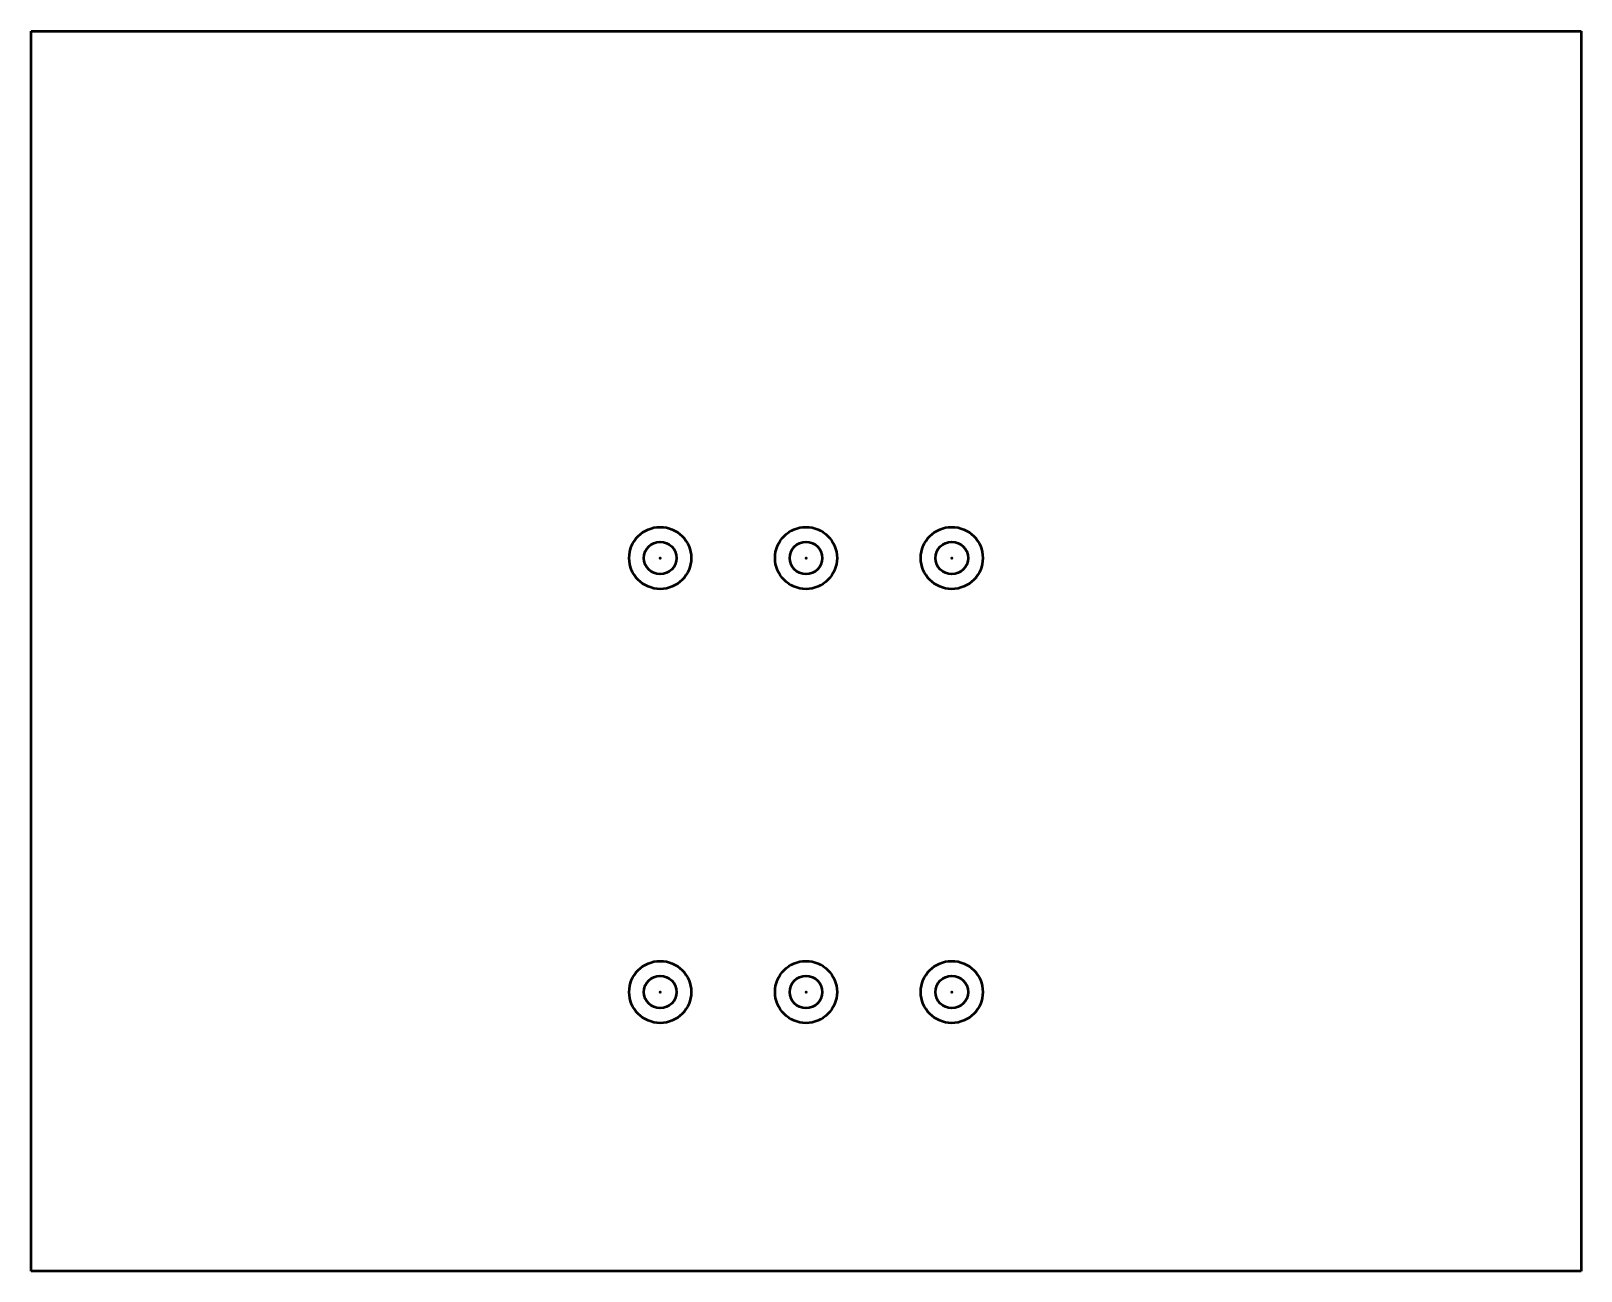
# Model space of a CAD drawing. Header units: millimetres. Extents: x 0 to 100, y 0 to 80.
import ezdxf

# ---------------------------------------------------------------- set-up
doc = ezdxf.new("R2010")
doc.units = ezdxf.units.MM
for name, color, linetype, lineweight in [('IV_ARC_CENTERS', 7, 'Continuous', 50), ('IV_FEATURE_PROFILES_DOWN', 7, 'Continuous', 50), ('IV_INTERIOR_PROFILES', 7, 'Continuous', 50), ('IV_OUTER_PROFILE', 7, 'Continuous', 50)]:
    doc.layers.add(name, color=color, linetype=linetype, lineweight=lineweight)

msp = doc.modelspace()

# ---------------------------------------------------------------- linework, layer by layer
at = {"layer": 'IV_ARC_CENTERS'}
for p in [(40.595, 46), (40.595, 46), (50, 46), (50, 46), (59.405, 46), (59.405, 46), (40.595, 18), (40.595, 18), (50, 18), (50, 18), (59.405, 18), (59.405, 18)]:
    msp.add_point(p, dxfattribs=at)
at = {"layer": 'IV_FEATURE_PROFILES_DOWN'}
for centre in [(40.595, 46), (50, 46), (59.405, 46), (40.595, 18), (50, 18), (59.405, 18)]:
    msp.add_circle(centre, 2, dxfattribs=at)
at = {"layer": 'IV_INTERIOR_PROFILES'}
for centre in [(40.595, 46), (50, 46), (59.405, 46), (40.595, 18), (50, 18), (59.405, 18)]:
    msp.add_circle(centre, 1.05, dxfattribs=at)
at = {"layer": 'IV_OUTER_PROFILE'}
for p, q in [((0, 80), (100, 80)), ((0, 0), (0, 80)), ((100, 80), (100, 0)), ((100, 0), (0, 0))]:
    msp.add_line(p, q, dxfattribs=at)

doc.saveas('drawing.dxf')
